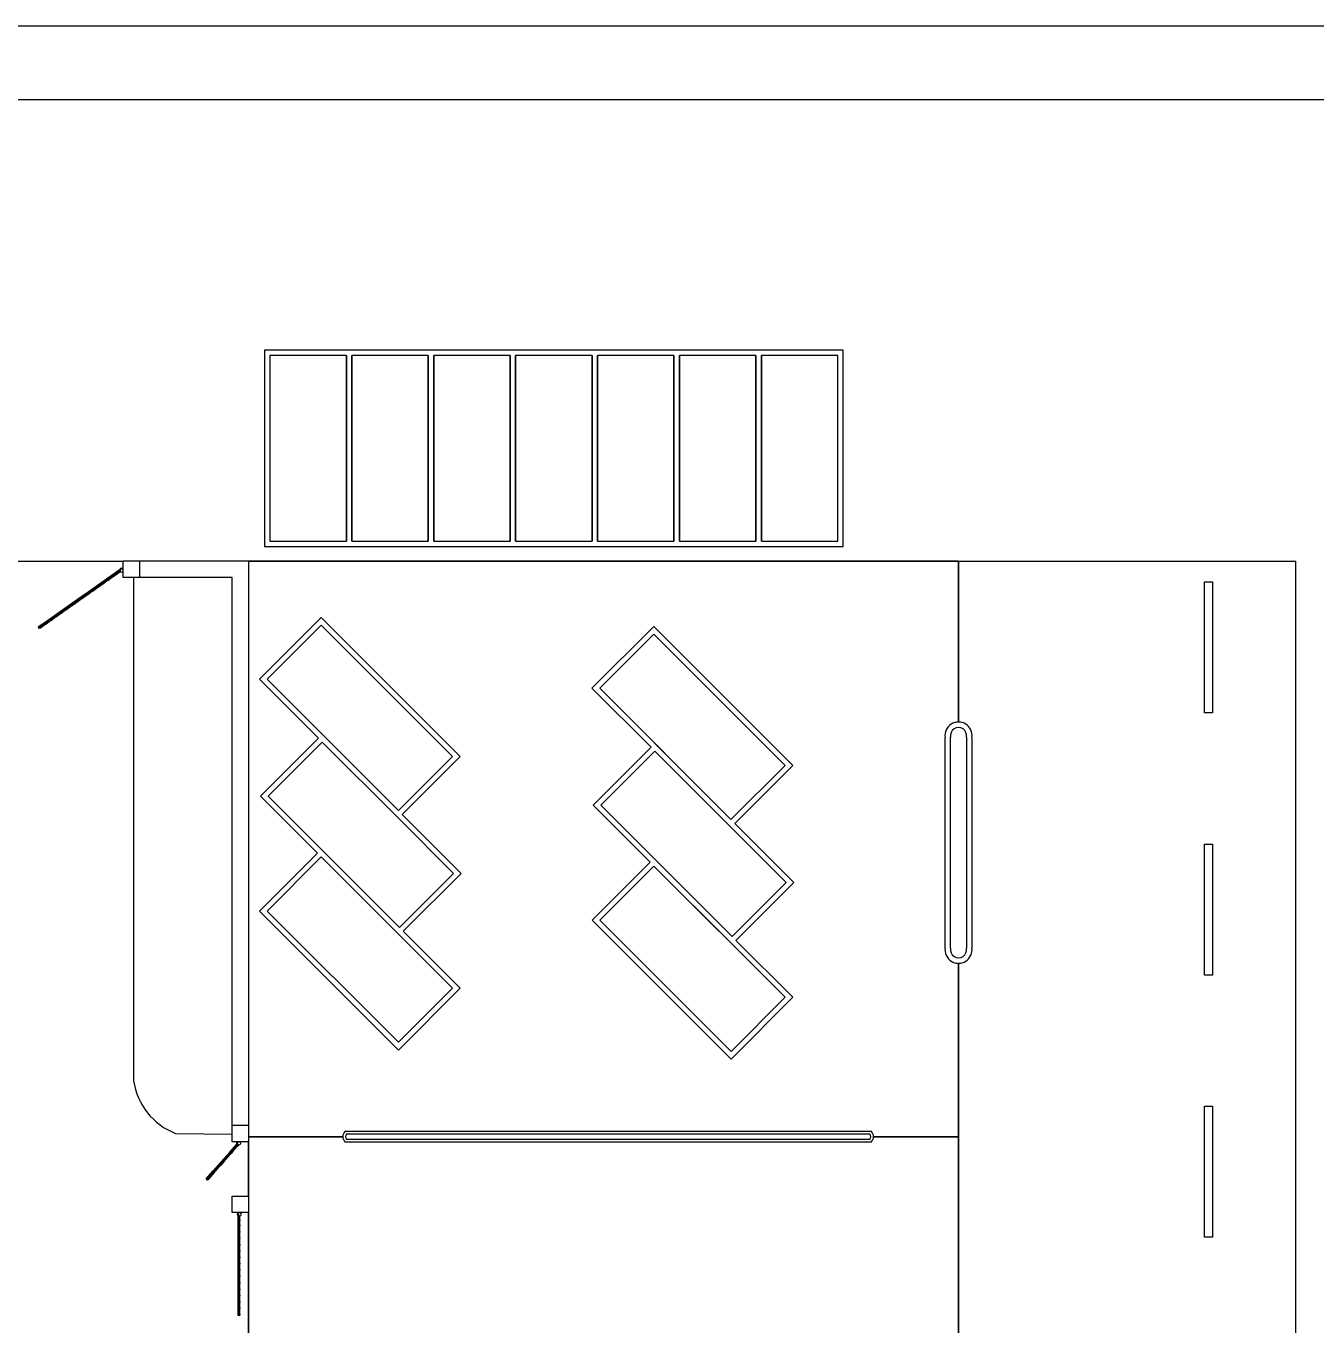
# Model space of a CAD drawing. Header units: inches. Extents: x -6210 to 141093, y -2740 to 21225.
# Drawn here: x 100887 to 102305, y 8334 to 9762 of the extents above; entities that cross this region are included whole.
import ezdxf

# ---------------------------------------------------------------- set-up
doc = ezdxf.new("R2010")
doc.units = ezdxf.units.IN
doc.header["$LTSCALE"] = 100
doc.header["$MEASUREMENT"] = 0
for name, color, linetype in [('car area', 53, 'Continuous'), ('SEAL', 5, 'Continuous'), ('walls', 1, 'Continuous')]:
    doc.layers.add(name, color=color, linetype=linetype)

msp = doc.modelspace()

# ---------------------------------------------------------------- linework, layer by layer
at = {"layer": 'car area'}
for p, q in [((100873.93703, 9173.4679), (100993.93703, 9173.4679)), ((100989.84886, 9163.71369), (100978.39697, 9155.66049)), ((100990.42409, 9162.8957), (100989.84886, 9163.71369)), ((101911.41972, 9173.4679), (100993.93703, 9173.4679)), ((100993.93703, 9155.48764), (100993.93703, 9173.42351)), ((101011.93703, 9173.42315), (101011.93703, 9155.48764)), ((101131.93703, 9173.42073), (101131.93703, 8553.62792)), ((101131.93703, 9173.42073), (101911.97266, 9173.42073)), ((101911.97266, 9173.42073), (101911.97266, 8996.74318)), ((101911.97266, 9173.42073), (102282.54673, 9173.42073)), ((101911.9915, 8996.74318), (101911.9915, 9173.42073)), ((102282.54673, 6773.46781), (102282.54673, 9173.42073)), ((100978.39697, 9155.66049), (100966.94508, 9147.60728)), ((100975.70959, 9152.54816), (100970.80164, 9149.09679)), ((100971.37687, 9148.27879), (100976.28482, 9151.73017)), ((100975.47317, 9152.01515), (100976.29116, 9152.59038)), ((100975.47317, 9152.01515), (100975.64573, 9151.76975)), ((100976.46373, 9152.34498), (100975.64573, 9151.76975)), ((100975.70959, 9152.54816), (100976.52759, 9153.12339)), ((100975.70959, 9152.54816), (100975.88216, 9152.30276)), ((100976.05473, 9152.05737), (100976.28482, 9151.73017)), ((100977.10281, 9152.3054), (100976.28482, 9151.73017)), ((100976.29116, 9152.59038), (100977.10915, 9153.16561)), ((100976.29116, 9152.59038), (100976.46373, 9152.34498)), ((100977.28172, 9152.92021), (100976.46373, 9152.34498)), ((100978.98156, 9154.84908), (100976.52759, 9153.12339)), ((100976.52759, 9153.12339), (100976.70015, 9152.87799)), ((100976.87272, 9152.63259), (100977.10281, 9152.3054)), ((100977.10281, 9152.3054), (100979.55679, 9154.03108)), ((100977.10915, 9153.16561), (100977.28172, 9152.92021)), ((100978.9722, 9154.84249), (100978.39697, 9155.66049)), ((100978.39697, 9155.66049), (100978.9722, 9154.84249)), ((100981.43554, 9156.57476), (100978.98156, 9154.84908)), ((100979.55679, 9154.03108), (100978.98156, 9154.84908)), ((100978.98156, 9154.84908), (100979.55679, 9154.03108)), ((100979.55679, 9154.03108), (100982.01077, 9155.75677)), ((100981.19911, 9156.04175), (100982.0171, 9156.61698)), ((100981.19911, 9156.04175), (100981.37168, 9155.79635)), ((100982.18967, 9156.37158), (100981.37168, 9155.79635)), ((100981.43554, 9156.57476), (100982.25353, 9157.14999)), ((100981.43554, 9156.57476), (100981.60811, 9156.32937)), ((100981.78068, 9156.08397), (100982.01077, 9155.75677)), ((100982.82876, 9156.332), (100982.01077, 9155.75677)), ((100982.0171, 9156.61698), (100982.8351, 9157.19221)), ((100982.0171, 9156.61698), (100982.18967, 9156.37158)), ((100983.00767, 9156.94681), (100982.18967, 9156.37158)), ((100990.43346, 9162.90228), (100982.25353, 9157.14999)), ((100982.25353, 9157.14999), (100982.4261, 9156.9046)), ((100982.59867, 9156.6592), (100982.82876, 9156.332)), ((100982.82876, 9156.332), (100986.91872, 9159.20815)), ((100982.8351, 9157.19221), (100983.00767, 9156.94681)), ((100986.10707, 9159.49313), (100986.92506, 9160.06835)), ((100986.10707, 9159.49313), (100986.27964, 9159.24773)), ((100987.09763, 9159.82296), (100986.27964, 9159.24773)), ((100986.68863, 9159.53534), (100987.09129, 9158.96275)), ((100986.92506, 9160.06835), (100987.74305, 9160.64358)), ((100986.92506, 9160.06835), (100987.09763, 9159.82296)), ((100987.90928, 9159.53798), (100987.09129, 9158.96275)), ((100987.91562, 9160.39819), (100987.09763, 9159.82296)), ((100987.50662, 9160.11057), (100987.90928, 9159.53798)), ((100987.73672, 9159.78337), (100990.99932, 9162.07771)), ((100987.74305, 9160.64358), (100987.91562, 9160.39819)), ((100990.89258, 9162.24939), (100990.43346, 9162.90228)), ((101011.93703, 9155.48764), (100993.93703, 9155.48764)), ((101005.61329, 9155.48764), (101005.60983, 8602.49957)), ((101113.93703, 9155.48764), (101011.93703, 9155.48764)), ((101113.93703, 8553.62792), (101113.93703, 9155.48764)), ((102182.10603, 9150.64204), (102191.10603, 9150.64204)), ((102182.10603, 9006.64204), (102182.10603, 9150.64204)), ((102191.10603, 9150.64204), (102191.10603, 9006.64204)), ((100955.49318, 9139.55407), (100944.04129, 9131.50087)), ((100952.80581, 9136.44175), (100947.89785, 9132.99038)), ((100948.47308, 9132.17238), (100953.38103, 9135.62376)), ((100952.56938, 9135.90874), (100953.38737, 9136.48397)), ((100952.56938, 9135.90874), (100952.74195, 9135.66334)), ((100953.55994, 9136.23857), (100952.74195, 9135.66334)), ((100952.80581, 9136.44175), (100953.6238, 9137.01698)), ((100952.80581, 9136.44175), (100952.97837, 9136.19635)), ((100953.15094, 9135.95095), (100953.38103, 9135.62376)), ((100954.19903, 9136.19899), (100953.38103, 9135.62376)), ((100953.38737, 9136.48397), (100954.20536, 9137.0592)), ((100953.38737, 9136.48397), (100953.55994, 9136.23857)), ((100954.37793, 9136.8138), (100953.55994, 9136.23857)), ((100956.07777, 9138.74267), (100953.6238, 9137.01698)), ((100953.6238, 9137.01698), (100953.79637, 9136.77158)), ((100953.96894, 9136.52618), (100954.19903, 9136.19899)), ((100954.19903, 9136.19899), (100956.653, 9137.92467)), ((100954.20536, 9137.0592), (100954.37793, 9136.8138)), ((100966.94508, 9147.60728), (100955.49318, 9139.55407)), ((100955.49318, 9139.55407), (100956.06841, 9138.73608)), ((100956.06841, 9138.73608), (100955.49318, 9139.55407)), ((100958.53175, 9140.46835), (100956.07777, 9138.74267)), ((100956.07777, 9138.74267), (100956.653, 9137.92467)), ((100956.653, 9137.92467), (100956.07777, 9138.74267)), ((100956.653, 9137.92467), (100959.10698, 9139.65036)), ((100958.29532, 9139.93534), (100959.11332, 9140.51057)), ((100958.29532, 9139.93534), (100958.46789, 9139.68994)), ((100959.28589, 9140.26517), (100958.46789, 9139.68994)), ((100958.53175, 9140.46835), (100959.34974, 9141.04358)), ((100958.53175, 9140.46835), (100958.70432, 9140.22295)), ((100958.87689, 9139.97756), (100959.10698, 9139.65036)), ((100959.92497, 9140.22559), (100959.10698, 9139.65036)), ((100959.11332, 9140.51057), (100959.93131, 9141.0858)), ((100959.11332, 9140.51057), (100959.28589, 9140.26517)), ((100960.10388, 9140.8404), (100959.28589, 9140.26517)), ((100964.2577, 9144.49496), (100959.34974, 9141.04358)), ((100959.34974, 9141.04358), (100959.52231, 9140.79818)), ((100959.69488, 9140.55279), (100959.92497, 9140.22559)), ((100959.92497, 9140.22559), (100964.83293, 9143.67696)), ((100959.93131, 9141.0858), (100960.10388, 9140.8404)), ((100964.02127, 9143.96194), (100964.83926, 9144.53717)), ((100964.02127, 9143.96194), (100964.19384, 9143.71655)), ((100965.01183, 9144.29177), (100964.19384, 9143.71655)), ((100964.2577, 9144.49496), (100965.07569, 9145.07018)), ((100964.2577, 9144.49496), (100964.43027, 9144.24956)), ((100964.60284, 9144.00416), (100964.83293, 9143.67696)), ((100965.65092, 9144.25219), (100964.83293, 9143.67696)), ((100964.83926, 9144.53717), (100965.65726, 9145.1124)), ((100964.83926, 9144.53717), (100965.01183, 9144.29177)), ((100965.82983, 9144.867), (100965.01183, 9144.29177)), ((100967.52967, 9146.79587), (100965.07569, 9145.07018)), ((100965.07569, 9145.07018), (100965.24826, 9144.82479)), ((100965.42083, 9144.57939), (100965.65092, 9144.25219)), ((100965.65092, 9144.25219), (100968.1049, 9145.97788)), ((100965.65726, 9145.1124), (100965.82983, 9144.867)), ((100966.94508, 9147.60728), (100967.52031, 9146.78929)), ((100967.52031, 9146.78929), (100966.94508, 9147.60728)), ((100969.98365, 9148.52156), (100967.52967, 9146.79587)), ((100967.52967, 9146.79587), (100968.1049, 9145.97788)), ((100968.1049, 9145.97788), (100967.52967, 9146.79587)), ((100968.1049, 9145.97788), (100970.55888, 9147.70357)), ((100969.74722, 9147.98855), (100970.56521, 9148.56377)), ((100969.74722, 9147.98855), (100969.91979, 9147.74315)), ((100970.73778, 9148.31838), (100969.91979, 9147.74315)), ((100969.98365, 9148.52156), (100970.80164, 9149.09679)), ((100969.98365, 9148.52156), (100970.15621, 9148.27616)), ((100970.32878, 9148.03076), (100970.55888, 9147.70357)), ((100971.37687, 9148.27879), (100970.55888, 9147.70357)), ((100970.56521, 9148.56377), (100971.3832, 9149.139)), ((100970.56521, 9148.56377), (100970.73778, 9148.31838)), ((100971.55577, 9148.89361), (100970.73778, 9148.31838)), ((100970.80164, 9149.09679), (100970.97421, 9148.85139)), ((100971.14678, 9148.60599), (100971.37687, 9148.27879)), ((100971.3832, 9149.139), (100971.55577, 9148.89361)), ((100932.5894, 9123.44766), (100921.1375, 9115.39446)), ((100929.90202, 9120.33534), (100930.72001, 9120.91057)), ((100930.48358, 9120.37755), (100931.30157, 9120.95278)), ((100933.17399, 9122.63625), (100930.72001, 9120.91057)), ((100930.72001, 9120.91057), (100930.89258, 9120.66517)), ((100931.29524, 9120.09257), (100933.74922, 9121.81826)), ((100931.30157, 9120.95278), (100931.47414, 9120.70739)), ((100944.04129, 9131.50087), (100932.5894, 9123.44766)), ((100932.5894, 9123.44766), (100933.16462, 9122.62967)), ((100933.16462, 9122.62967), (100932.5894, 9123.44766)), ((100935.62796, 9124.36194), (100933.17399, 9122.63625)), ((100933.17399, 9122.63625), (100933.74922, 9121.81826)), ((100933.74922, 9121.81826), (100933.17399, 9122.63625)), ((100933.74922, 9121.81826), (100936.20319, 9123.54395)), ((100935.39154, 9123.82893), (100936.20953, 9124.40416)), ((100935.39154, 9123.82893), (100935.56411, 9123.58353)), ((100936.3821, 9124.15876), (100935.56411, 9123.58353)), ((100935.62796, 9124.36194), (100936.44596, 9124.93717)), ((100935.62796, 9124.36194), (100935.80053, 9124.11654)), ((100935.9731, 9123.87114), (100936.20319, 9123.54395)), ((100937.02119, 9124.11918), (100936.20319, 9123.54395)), ((100936.20953, 9124.40416), (100937.02752, 9124.97939)), ((100936.20953, 9124.40416), (100936.3821, 9124.15876)), ((100937.20009, 9124.73399), (100936.3821, 9124.15876)), ((100941.35391, 9128.38854), (100936.44596, 9124.93717)), ((100936.44596, 9124.93717), (100936.61853, 9124.69177)), ((100936.79109, 9124.44637), (100937.02119, 9124.11918)), ((100937.02119, 9124.11918), (100941.92914, 9127.57055)), ((100937.02752, 9124.97939), (100937.20009, 9124.73399)), ((100941.11748, 9127.85553), (100941.93548, 9128.43076)), ((100941.11748, 9127.85553), (100941.29005, 9127.61013)), ((100942.10804, 9128.18536), (100941.29005, 9127.61013)), ((100941.35391, 9128.38854), (100942.1719, 9128.96377)), ((100941.35391, 9128.38854), (100941.52648, 9128.14315)), ((100941.69905, 9127.89775), (100941.92914, 9127.57055)), ((100942.74713, 9128.14578), (100941.92914, 9127.57055)), ((100941.93548, 9128.43076), (100942.75347, 9129.00599)), ((100941.93548, 9128.43076), (100942.10804, 9128.18536)), ((100942.92604, 9128.76059), (100942.10804, 9128.18536)), ((100944.62588, 9130.68946), (100942.1719, 9128.96377)), ((100942.1719, 9128.96377), (100942.34447, 9128.71837)), ((100942.51704, 9128.47298), (100942.74713, 9128.14578)), ((100942.74713, 9128.14578), (100945.20111, 9129.87147)), ((100942.75347, 9129.00599), (100942.92604, 9128.76059)), ((100944.04129, 9131.50087), (100944.61652, 9130.68288)), ((100944.61652, 9130.68288), (100944.04129, 9131.50087)), ((100947.07986, 9132.41515), (100944.62588, 9130.68946)), ((100944.62588, 9130.68946), (100945.20111, 9129.87147)), ((100945.20111, 9129.87147), (100944.62588, 9130.68946)), ((100945.20111, 9129.87147), (100947.65509, 9131.59715)), ((100946.84343, 9131.88213), (100947.66142, 9132.45736)), ((100946.84343, 9131.88213), (100947.016, 9131.63674)), ((100947.83399, 9132.21197), (100947.016, 9131.63674)), ((100947.07986, 9132.41515), (100947.89785, 9132.99038)), ((100947.07986, 9132.41515), (100947.25243, 9132.16975)), ((100947.425, 9131.92435), (100947.65509, 9131.59715)), ((100948.47308, 9132.17238), (100947.65509, 9131.59715)), ((100947.66142, 9132.45736), (100948.47942, 9133.03259)), ((100947.66142, 9132.45736), (100947.83399, 9132.21197)), ((100948.65198, 9132.78719), (100947.83399, 9132.21197)), ((100947.89785, 9132.99038), (100948.07042, 9132.74498)), ((100948.24299, 9132.49958), (100948.47308, 9132.17238)), ((100948.47942, 9133.03259), (100948.65198, 9132.78719)), ((100909.68561, 9107.34125), (100900.76543, 9101.0684)), ((100910.2702, 9106.52984), (100907.81622, 9104.80415)), ((100921.1375, 9115.39446), (100909.68561, 9107.34125)), ((100909.68561, 9107.34125), (100910.26084, 9106.52326)), ((100910.26084, 9106.52326), (100909.68561, 9107.34125)), ((100912.72418, 9108.25553), (100910.2702, 9106.52984)), ((100910.2702, 9106.52984), (100910.84543, 9105.71185)), ((100910.84543, 9105.71185), (100910.2702, 9106.52984)), ((100910.84543, 9105.71185), (100913.29941, 9107.43754)), ((100912.48775, 9107.72252), (100913.30574, 9108.29775)), ((100912.48775, 9107.72252), (100912.66032, 9107.47712)), ((100913.47831, 9108.05235), (100912.66032, 9107.47712)), ((100912.72418, 9108.25553), (100913.54217, 9108.83076)), ((100912.72418, 9108.25553), (100912.89675, 9108.01013)), ((100913.06931, 9107.76473), (100913.29941, 9107.43754)), ((100914.1174, 9108.01277), (100913.29941, 9107.43754)), ((100913.30574, 9108.29775), (100914.12373, 9108.87297)), ((100913.30574, 9108.29775), (100913.47831, 9108.05235)), ((100914.2963, 9108.62758), (100913.47831, 9108.05235)), ((100918.45012, 9112.28213), (100913.54217, 9108.83076)), ((100913.54217, 9108.83076), (100913.71474, 9108.58536)), ((100913.88731, 9108.33996), (100914.1174, 9108.01277)), ((100914.1174, 9108.01277), (100919.02535, 9111.46414)), ((100914.12373, 9108.87297), (100914.2963, 9108.62758)), ((100918.2137, 9111.74912), (100919.03169, 9112.32435)), ((100918.2137, 9111.74912), (100918.38626, 9111.50372)), ((100919.20426, 9112.07895), (100918.38626, 9111.50372)), ((100918.45012, 9112.28213), (100919.26812, 9112.85736)), ((100918.45012, 9112.28213), (100918.62269, 9112.03673)), ((100918.79526, 9111.79134), (100919.02535, 9111.46414)), ((100919.84334, 9112.03937), (100919.02535, 9111.46414)), ((100919.03169, 9112.32435), (100919.84968, 9112.89958)), ((100919.03169, 9112.32435), (100919.20426, 9112.07895)), ((100920.02225, 9112.65418), (100919.20426, 9112.07895)), ((100921.72209, 9114.58305), (100919.26812, 9112.85736)), ((100919.26812, 9112.85736), (100919.44068, 9112.61196)), ((100919.61325, 9112.36657), (100919.84334, 9112.03937)), ((100919.84334, 9112.03937), (100922.29732, 9113.76506)), ((100919.84968, 9112.89958), (100920.02225, 9112.65418)), ((100921.1375, 9115.39446), (100921.71273, 9114.57646)), ((100921.71273, 9114.57646), (100921.1375, 9115.39446)), ((100924.17607, 9116.30873), (100921.72209, 9114.58305)), ((100921.72209, 9114.58305), (100922.29732, 9113.76506)), ((100922.29732, 9113.76506), (100921.72209, 9114.58305)), ((100922.29732, 9113.76506), (100924.7513, 9115.49074)), ((100923.93964, 9115.77572), (100924.75764, 9116.35095)), ((100923.93964, 9115.77572), (100924.11221, 9115.53032)), ((100924.9302, 9116.10555), (100924.11221, 9115.53032)), ((100924.17607, 9116.30873), (100924.99406, 9116.88396)), ((100924.17607, 9116.30873), (100924.34864, 9116.06334)), ((100924.52121, 9115.81794), (100924.7513, 9115.49074)), ((100925.56929, 9116.06597), (100924.7513, 9115.49074)), ((100924.75764, 9116.35095), (100925.57563, 9116.92618)), ((100924.75764, 9116.35095), (100924.9302, 9116.10555)), ((100925.7482, 9116.68078), (100924.9302, 9116.10555)), ((100929.90202, 9120.33534), (100924.99406, 9116.88396)), ((100924.99406, 9116.88396), (100925.16663, 9116.63857)), ((100925.3392, 9116.39317), (100925.56929, 9116.06597)), ((100925.56929, 9116.06597), (100930.47725, 9119.51734)), ((100925.57563, 9116.92618), (100925.7482, 9116.68078)), ((100929.66559, 9119.80233), (100930.48358, 9120.37755)), ((100929.66559, 9119.80233), (100929.83816, 9119.55693)), ((100930.65615, 9120.13216), (100929.83816, 9119.55693)), ((100929.90202, 9120.33534), (100930.07459, 9120.08994)), ((100930.24715, 9119.84454), (100930.47725, 9119.51734)), ((100931.29524, 9120.09257), (100930.47725, 9119.51734)), ((100930.48358, 9120.37755), (100930.65615, 9120.13216)), ((100931.47414, 9120.70739), (100930.65615, 9120.13216)), ((100931.06515, 9120.41977), (100931.29524, 9120.09257)), ((101143.72409, 9043.77715), (101211.60634, 9111.6594)), ((101211.60634, 9111.6594), (101364.34141, 8958.92433)), ((100900.76543, 9101.0684), (100900.69705, 9101.02031)), ((100900.69705, 9101.02031), (100901.27228, 9100.20232)), ((100900.76543, 9101.0684), (100901.34066, 9100.25041)), ((100901.03586, 9099.66931), (100901.85385, 9100.24454)), ((100901.03586, 9099.66931), (100901.20842, 9099.42391)), ((100902.02642, 9099.99914), (100901.20842, 9099.42391)), ((100901.27228, 9100.20232), (100902.09028, 9100.77755)), ((100901.27228, 9100.20232), (100901.44485, 9099.95692)), ((100901.61742, 9099.71153), (100901.84751, 9099.38433)), ((100902.6655, 9099.95956), (100901.84751, 9099.38433)), ((100901.85385, 9100.24454), (100902.67184, 9100.81977)), ((100901.85385, 9100.24454), (100902.02642, 9099.99914)), ((100902.84441, 9100.57437), (100902.02642, 9099.99914)), ((100906.99823, 9104.22893), (100902.09028, 9100.77755)), ((100902.09028, 9100.77755), (100902.26284, 9100.53215)), ((100902.43541, 9100.28676), (100902.6655, 9099.95956)), ((100902.6655, 9099.95956), (100907.57346, 9103.41093)), ((100902.67184, 9100.81977), (100902.84441, 9100.57437)), ((100906.7618, 9103.69591), (100907.57979, 9104.27114)), ((100906.7618, 9103.69591), (100906.93437, 9103.45052)), ((100907.75236, 9104.02574), (100906.93437, 9103.45052)), ((100906.99823, 9104.22893), (100907.81622, 9104.80415)), ((100906.99823, 9104.22893), (100907.1708, 9103.98353)), ((100907.34337, 9103.73813), (100907.57346, 9103.41093)), ((100908.39145, 9103.98616), (100907.57346, 9103.41093)), ((100907.57979, 9104.27114), (100908.39779, 9104.84637)), ((100907.57979, 9104.27114), (100907.75236, 9104.02574)), ((100908.57036, 9104.60097), (100907.75236, 9104.02574)), ((100907.81622, 9104.80415), (100907.98879, 9104.55876)), ((100908.16136, 9104.31336), (100908.39145, 9103.98616)), ((100908.39145, 9103.98616), (100910.84543, 9105.71185)), ((100908.39779, 9104.84637), (100908.57036, 9104.60097)), ((101152.20937, 9043.77715), (101211.60634, 9103.17412)), ((101211.60634, 9103.17412), (101355.85613, 8958.92433)), ((101509.23823, 9033.79794), (101577.12048, 9101.68019)), ((101517.72351, 9033.79794), (101577.12048, 9093.19491)), ((101577.12048, 9101.68019), (101729.85555, 8948.94513)), ((101577.12048, 9093.19491), (101721.37027, 8948.94513)), ((101208.59202, 8978.90922), (101143.72409, 9043.77715)), ((101296.45916, 8899.52736), (101152.20937, 9043.77715)), ((101574.10616, 8968.93001), (101509.23823, 9033.79794)), ((101661.9733, 8889.54816), (101517.72351, 9033.79794)), ((102191.10603, 9006.64204), (102182.10603, 9006.64204)), ((101144.95241, 8915.26961), (101208.59202, 8978.90922)), ((101897.26024, 8748.79451), (101897.26024, 8979.65446)), ((101903.26024, 8748.2905), (101903.26024, 8980.15847)), ((101920.70479, 8980.15847), (101920.70479, 8748.2905)), ((101926.70479, 8979.65446), (101926.70479, 8748.79451)), ((101153.43769, 8915.26961), (101212.83466, 8974.66658)), ((101296.45916, 8891.04208), (101212.83466, 8974.66658)), ((101510.46655, 8905.2904), (101574.10616, 8968.93001)), ((101518.95183, 8905.2904), (101578.3488, 8964.68737)), ((101578.3488, 8973.17265), (101661.9733, 8889.54816)), ((101661.9733, 8881.06288), (101578.3488, 8964.68737)), ((101578.3488, 8964.68737), (101722.59859, 8820.43759)), ((101355.85613, 8958.92433), (101296.45916, 8899.52736)), ((101364.34141, 8958.92433), (101300.7018, 8895.28472)), ((101721.37027, 8948.94513), (101661.9733, 8889.54816)), ((101729.85555, 8948.94513), (101666.21594, 8885.30552)), ((101207.52583, 8852.69619), (101144.95241, 8915.26961)), ((101297.68747, 8771.01982), (101153.43769, 8915.26961)), ((101300.7018, 8895.28472), (101365.56973, 8830.41679)), ((101573.03997, 8842.71698), (101510.46655, 8905.2904)), ((101663.20162, 8761.04062), (101518.95183, 8905.2904)), ((101296.45916, 8891.04208), (101357.08444, 8830.41679)), ((101666.21594, 8885.30552), (101731.08387, 8820.43759)), ((101143.88622, 8789.05658), (101207.52583, 8852.69619)), ((101211.76847, 8856.93883), (101297.68747, 8771.01982)), ((102182.10603, 8862.64204), (102191.10603, 8862.64204)), ((102182.10603, 8718.64204), (102182.10603, 8862.64204)), ((102191.10603, 8862.64204), (102191.10603, 8718.64204)), ((101152.3715, 8789.05658), (101211.76847, 8848.45355)), ((101297.68747, 8762.53454), (101211.76847, 8848.45355)), ((101211.76847, 8848.45355), (101356.01826, 8704.20376)), ((101509.40036, 8779.07737), (101573.03997, 8842.71698)), ((101517.88564, 8779.07737), (101577.28261, 8838.47434)), ((101663.20162, 8752.55534), (101577.28261, 8838.47434)), ((101577.28261, 8838.47434), (101721.5324, 8694.22456)), ((101357.08444, 8830.41679), (101297.68747, 8771.01982)), ((101365.56973, 8830.41679), (101301.93012, 8766.77718)), ((101722.59859, 8820.43759), (101663.20162, 8761.04062)), ((101731.08387, 8820.43759), (101667.44426, 8756.79798)), ((101296.62129, 8636.32151), (101143.88622, 8789.05658)), ((101296.62129, 8644.80679), (101152.3715, 8789.05658)), ((101662.13543, 8626.34231), (101509.40036, 8779.07737)), ((101662.13543, 8634.82759), (101517.88564, 8779.07737)), ((101301.93012, 8766.77718), (101364.50354, 8704.20376)), ((101667.44426, 8756.79798), (101730.01768, 8694.22456)), ((101911.97266, 8731.70578), (101911.97266, 8541.11342)), ((101911.9915, 7961.75635), (101911.9915, 8731.70578)), ((102191.10603, 8718.64204), (102182.10603, 8718.64204)), ((101364.50354, 8704.20376), (101296.62129, 8636.32151)), ((101356.01826, 8704.20376), (101296.62129, 8644.80679)), ((101730.01768, 8694.22456), (101662.13543, 8626.34231)), ((101721.5324, 8694.22456), (101662.13543, 8634.82759)), ((102182.10603, 8574.64204), (102191.10603, 8574.64204)), ((102182.10603, 8430.64204), (102182.10603, 8574.64204)), ((102191.10603, 8574.64204), (102191.10603, 8430.64204)), ((101113.93703, 8535.62792), (101113.93703, 8553.62792)), ((101113.93703, 8553.62792), (101131.93703, 8553.62792)), ((101131.93703, 8553.62792), (101131.93703, 8535.62792)), ((101051.6703, 8544.74373), (101113.93703, 8543.774)), ((101131.93703, 8535.62792), (101113.93703, 8535.62792)), ((101131.93403, 8475.62792), (101131.93403, 8535.62792)), ((101131.93403, 8535.62792), (101131.93403, 8475.62792)), ((101131.93703, 8541.11542), (101235.36091, 8541.11542)), ((101235.36091, 8541.11342), (101131.93703, 8541.11342)), ((101238.02978, 8547.12496), (101815.94265, 8547.11331)), ((101814.62406, 8538.11334), (101239.32711, 8538.12494)), ((101239.33539, 8544.11334), (101814.62419, 8544.11334)), ((101818.59867, 8541.11542), (101911.96596, 8541.11542)), ((101911.97266, 8541.11342), (101818.59867, 8541.11342)), ((101911.96596, 8541.11542), (101911.96596, 8209.11266)), ((101101.94161, 8513.5722), (101111.19325, 8524.07967)), ((101110.50931, 8521.33567), (101109.84847, 8520.58513)), ((101109.95373, 8521.15865), (101111.93622, 8523.41025)), ((101110.50931, 8521.33567), (101110.73447, 8521.13742)), ((101112.68676, 8522.74942), (101110.70426, 8520.49782)), ((101111.19325, 8524.07967), (101118.86545, 8532.79331)), ((101111.19325, 8524.07967), (101111.94379, 8523.41884)), ((101111.94379, 8523.41884), (101111.19325, 8524.07967)), ((101111.93622, 8523.41025), (101113.91872, 8525.66185)), ((101111.93622, 8523.41025), (101112.68676, 8522.74942)), ((101112.68676, 8522.74942), (101111.93622, 8523.41025)), ((101114.66925, 8525.00102), (101112.68676, 8522.74942)), ((101114.4743, 8525.83887), (101113.81346, 8525.08834)), ((101113.81346, 8525.08834), (101114.03862, 8524.89009)), ((101114.57955, 8526.41239), (101113.91872, 8525.66185)), ((101113.91872, 8525.66185), (101114.14388, 8525.46361)), ((101114.03862, 8524.89009), (101114.69946, 8525.64062)), ((101114.36904, 8525.26536), (101114.66925, 8525.00102)), ((101115.13513, 8526.58941), (101114.4743, 8525.83887)), ((101114.4743, 8525.83887), (101114.69946, 8525.64062)), ((101114.57955, 8526.41239), (101118.54454, 8530.91559)), ((101114.57955, 8526.41239), (101114.80471, 8526.21414)), ((101114.66925, 8525.00102), (101115.33009, 8525.75156)), ((101114.69946, 8525.64062), (101115.36029, 8526.39116)), ((101115.02987, 8526.01589), (101115.33009, 8525.75156)), ((101115.13513, 8526.58941), (101115.36029, 8526.39116)), ((101119.29508, 8530.25476), (101115.33009, 8525.75156)), ((101119.10012, 8531.09261), (101118.43929, 8530.34208)), ((101118.43929, 8530.34208), (101118.66445, 8530.14383)), ((101119.20537, 8531.66613), (101118.54454, 8530.91559)), ((101118.54454, 8530.91559), (101118.7697, 8530.71734)), ((101118.66445, 8530.14383), (101119.32528, 8530.89436)), ((101118.99486, 8530.51909), (101119.29508, 8530.25476)), ((101119.76095, 8531.84315), (101119.10012, 8531.09261)), ((101119.10012, 8531.09261), (101119.32528, 8530.89436)), ((101119.20537, 8531.66613), (101120.01248, 8532.5828)), ((101119.20537, 8531.66613), (101119.43053, 8531.46788)), ((101119.29508, 8530.25476), (101119.95591, 8531.0053)), ((101119.32528, 8530.89436), (101119.98611, 8531.6449)), ((101119.65569, 8531.26963), (101119.95591, 8531.0053)), ((101119.76095, 8531.84315), (101119.98611, 8531.6449)), ((101120.84185, 8532.0115), (101119.95591, 8531.0053)), ((101815.94241, 8535.11331), (101238.00437, 8535.12496)), ((101092.68997, 8503.06472), (101101.94161, 8513.5722)), ((101096.07626, 8505.39743), (101100.04125, 8509.90064)), ((101100.79179, 8509.23981), (101096.8268, 8504.7366)), ((101100.59683, 8510.07766), (101099.936, 8509.32712)), ((101099.936, 8509.32712), (101100.16116, 8509.12887)), ((101100.70209, 8510.65117), (101100.04125, 8509.90064)), ((101100.04125, 8509.90064), (101100.26641, 8509.70239)), ((101100.16116, 8509.12887), (101100.82199, 8509.87941)), ((101100.49157, 8509.50414), (101100.79179, 8509.23981)), ((101101.25766, 8510.82819), (101100.59683, 8510.07766)), ((101100.59683, 8510.07766), (101100.82199, 8509.87941)), ((101100.70209, 8510.65117), (101102.68458, 8512.90277)), ((101100.70209, 8510.65117), (101100.92725, 8510.45292)), ((101100.79179, 8509.23981), (101101.45262, 8509.99034)), ((101100.82199, 8509.87941), (101101.48282, 8510.62994)), ((101101.15241, 8510.25467), (101101.45262, 8509.99034)), ((101101.25766, 8510.82819), (101101.48282, 8510.62994)), ((101103.43511, 8512.24194), (101101.45262, 8509.99034)), ((101101.94161, 8513.5722), (101102.69214, 8512.91137)), ((101102.69214, 8512.91137), (101101.94161, 8513.5722)), ((101102.68458, 8512.90277), (101104.66708, 8515.15438)), ((101102.68458, 8512.90277), (101103.43511, 8512.24194)), ((101103.43511, 8512.24194), (101102.68458, 8512.90277)), ((101105.41761, 8514.49355), (101103.43511, 8512.24194)), ((101105.22265, 8515.33139), (101104.56182, 8514.58086)), ((101104.56182, 8514.58086), (101104.78698, 8514.38261)), ((101105.32791, 8515.90491), (101104.66708, 8515.15438)), ((101104.66708, 8515.15438), (101104.89224, 8514.95613)), ((101104.78698, 8514.38261), (101105.44781, 8515.13314)), ((101105.1174, 8514.75788), (101105.41761, 8514.49355)), ((101105.88348, 8516.08193), (101105.22265, 8515.33139)), ((101105.22265, 8515.33139), (101105.44781, 8515.13314)), ((101105.32791, 8515.90491), (101109.2929, 8520.40812)), ((101105.32791, 8515.90491), (101105.55307, 8515.70666)), ((101105.41761, 8514.49355), (101106.07844, 8515.24408)), ((101105.44781, 8515.13314), (101106.10864, 8515.88368)), ((101105.77823, 8515.50841), (101106.07844, 8515.24408)), ((101105.88348, 8516.08193), (101106.10864, 8515.88368)), ((101110.04343, 8519.74728), (101106.07844, 8515.24408)), ((101109.84847, 8520.58513), (101109.18764, 8519.8346)), ((101109.18764, 8519.8346), (101109.4128, 8519.63635)), ((101109.95373, 8521.15865), (101109.2929, 8520.40812)), ((101109.2929, 8520.40812), (101109.51806, 8520.20987)), ((101109.4128, 8519.63635), (101110.07363, 8520.38688)), ((101109.74322, 8520.01162), (101110.04343, 8519.74728)), ((101109.84847, 8520.58513), (101110.07363, 8520.38688)), ((101109.95373, 8521.15865), (101110.17889, 8520.9604)), ((101110.04343, 8519.74728), (101110.70426, 8520.49782)), ((101110.07363, 8520.38688), (101110.73447, 8521.13742)), ((101110.40405, 8520.76215), (101110.70426, 8520.49782)), ((101085.41325, 8494.80025), (101092.68997, 8503.06472)), ((101086.16379, 8494.13942), (101085.41325, 8494.80025)), ((101086.71936, 8494.31644), (101086.05853, 8493.5659)), ((101086.05853, 8493.5659), (101086.28369, 8493.36766)), ((101086.82462, 8494.88996), (101086.16379, 8494.13942)), ((101086.16379, 8494.13942), (101086.38895, 8493.94117)), ((101086.28369, 8493.36766), (101086.94452, 8494.11819)), ((101086.61411, 8493.74292), (101086.91432, 8493.47859)), ((101087.3802, 8495.06697), (101086.71936, 8494.31644)), ((101086.71936, 8494.31644), (101086.94452, 8494.11819)), ((101086.82462, 8494.88996), (101090.78961, 8499.39316)), ((101086.82462, 8494.88996), (101087.04978, 8494.69171)), ((101086.91432, 8493.47859), (101087.57515, 8494.22912)), ((101086.94452, 8494.11819), (101087.60536, 8494.86872)), ((101087.27494, 8494.49346), (101087.57515, 8494.22912)), ((101087.3802, 8495.06697), (101087.60536, 8494.86872)), ((101091.54014, 8498.73233), (101087.57515, 8494.22912)), ((101091.34519, 8499.57018), (101090.68435, 8498.81964)), ((101090.68435, 8498.81964), (101090.90951, 8498.62139)), ((101091.45044, 8500.14369), (101090.78961, 8499.39316)), ((101090.78961, 8499.39316), (101091.01477, 8499.19491)), ((101090.90951, 8498.62139), (101091.57035, 8499.37193)), ((101091.23993, 8498.99666), (101091.54014, 8498.73233)), ((101092.00602, 8500.32071), (101091.34519, 8499.57018)), ((101091.34519, 8499.57018), (101091.57035, 8499.37193)), ((101091.45044, 8500.14369), (101093.43294, 8502.3953)), ((101091.45044, 8500.14369), (101091.6756, 8499.94544)), ((101091.54014, 8498.73233), (101092.20098, 8499.48286)), ((101091.57035, 8499.37193), (101092.23118, 8500.12246)), ((101091.90076, 8499.7472), (101092.20098, 8499.48286)), ((101092.00602, 8500.32071), (101092.23118, 8500.12246)), ((101094.18347, 8501.73447), (101092.20098, 8499.48286)), ((101092.68997, 8503.06472), (101093.4405, 8502.40389)), ((101093.4405, 8502.40389), (101092.68997, 8503.06472)), ((101093.43294, 8502.3953), (101095.41543, 8504.6469)), ((101093.43294, 8502.3953), (101094.18347, 8501.73447)), ((101094.18347, 8501.73447), (101093.43294, 8502.3953)), ((101096.16597, 8503.98607), (101094.18347, 8501.73447)), ((101095.97101, 8504.82392), (101095.31018, 8504.07338)), ((101095.31018, 8504.07338), (101095.53534, 8503.87513)), ((101096.07626, 8505.39743), (101095.41543, 8504.6469)), ((101095.41543, 8504.6469), (101095.64059, 8504.44865)), ((101095.53534, 8503.87513), (101096.19617, 8504.62567)), ((101095.86575, 8504.2504), (101096.16597, 8503.98607)), ((101096.63184, 8505.57445), (101095.97101, 8504.82392)), ((101095.97101, 8504.82392), (101096.19617, 8504.62567)), ((101096.07626, 8505.39743), (101096.30142, 8505.19918)), ((101096.16597, 8503.98607), (101096.8268, 8504.7366)), ((101096.19617, 8504.62567), (101096.857, 8505.3762)), ((101096.52658, 8505.00093), (101096.8268, 8504.7366)), ((101096.63184, 8505.57445), (101096.857, 8505.3762)), ((101113.93703, 8475.62792), (101131.93703, 8475.62792)), ((101113.93703, 8457.62792), (101113.93703, 8475.62792)), ((101131.93703, 8475.62792), (101131.93703, 8457.62792)), ((101131.93703, 8457.62792), (101113.93703, 8457.62792)), ((101120.20555, 8454.06887), (101120.20555, 8440.06887)), ((101121.20555, 8454.06887), (101120.20555, 8454.06887)), ((101121.20555, 8454.08031), (101121.20555, 8450.08031)), ((101122.00371, 8454.08031), (101121.20555, 8454.08031)), ((101121.20555, 8449.08031), (101121.20555, 8450.08031)), ((101121.20555, 8450.08031), (101121.50555, 8450.08031)), ((101121.50555, 8449.58031), (101121.50555, 8450.58031)), ((101121.50555, 8450.58031), (101121.80555, 8450.58031)), ((101121.80555, 8450.58031), (101121.80555, 8449.58031)), ((101121.80555, 8450.08031), (101122.20555, 8450.08031)), ((101122.20555, 8450.08031), (101122.20555, 8454.06887)), ((101122.20555, 8450.08031), (101122.20555, 8449.08031)), ((101131.93403, 8214.62792), (101131.93403, 8457.62792)), ((101131.93403, 8457.62792), (101131.93403, 8214.62792)), ((101120.20555, 8440.06887), (101120.20555, 8426.06887)), ((101121.20555, 8440.06887), (101120.20555, 8440.06887)), ((101120.20555, 8440.06887), (101121.20555, 8440.06887)), ((101121.20555, 8449.08031), (101121.50555, 8449.08031)), ((101121.20555, 8449.08031), (101121.20555, 8444.08031)), ((101121.20555, 8443.08031), (101121.20555, 8444.08031)), ((101121.20555, 8444.08031), (101121.50555, 8444.08031)), ((101121.20555, 8443.08031), (101121.50555, 8443.08031)), ((101121.20555, 8443.08031), (101121.20555, 8440.08031)), ((101121.20555, 8440.08031), (101121.20555, 8437.08031)), ((101122.20555, 8440.08031), (101121.20555, 8440.08031)), ((101121.20555, 8440.08031), (101122.20555, 8440.08031)), ((101121.20555, 8436.08031), (101121.20555, 8437.08031)), ((101121.20555, 8437.08031), (101121.50555, 8437.08031)), ((101121.20555, 8436.08031), (101121.50555, 8436.08031)), ((101121.20555, 8436.08031), (101121.20555, 8430.08031)), ((101121.50555, 8448.58031), (101121.50555, 8449.58031)), ((101121.50555, 8449.58031), (101121.80555, 8449.58031)), ((101121.50555, 8448.58031), (101121.80555, 8448.58031)), ((101121.50555, 8443.58031), (101121.50555, 8444.58031)), ((101121.50555, 8444.58031), (101121.80555, 8444.58031)), ((101121.50555, 8442.58031), (101121.50555, 8443.58031)), ((101121.50555, 8443.58031), (101121.80555, 8443.58031)), ((101121.50555, 8442.58031), (101121.80555, 8442.58031)), ((101121.50555, 8436.58031), (101121.50555, 8437.58031)), ((101121.50555, 8437.58031), (101121.80555, 8437.58031)), ((101121.50555, 8435.58031), (101121.50555, 8436.58031)), ((101121.50555, 8436.58031), (101121.80555, 8436.58031)), ((101121.80555, 8449.58031), (101121.80555, 8448.58031)), ((101121.80555, 8449.08031), (101122.20555, 8449.08031)), ((101121.80555, 8444.58031), (101121.80555, 8443.58031)), ((101121.80555, 8444.08031), (101122.20555, 8444.08031)), ((101121.80555, 8443.58031), (101121.80555, 8442.58031)), ((101121.80555, 8443.08031), (101122.20555, 8443.08031)), ((101121.80555, 8437.58031), (101121.80555, 8436.58031)), ((101121.80555, 8437.08031), (101122.20555, 8437.08031)), ((101121.80555, 8436.58031), (101121.80555, 8435.58031)), ((101121.80555, 8436.08031), (101122.20555, 8436.08031)), ((101122.20555, 8444.08031), (101122.20555, 8449.08031)), ((101122.20555, 8444.08031), (101122.20555, 8443.08031)), ((101122.20555, 8440.08031), (101122.20555, 8443.08031)), ((101122.20555, 8437.08031), (101122.20555, 8440.08031)), ((101122.20555, 8437.08031), (101122.20555, 8436.08031)), ((101122.20555, 8430.08031), (101122.20555, 8436.08031)), ((101120.20555, 8426.06887), (101121.20555, 8426.06887)), ((101120.20555, 8426.06887), (101120.20555, 8412.06887)), ((101121.20555, 8426.06887), (101120.20555, 8426.06887)), ((101121.20555, 8429.08031), (101121.20555, 8430.08031)), ((101121.20555, 8430.08031), (101121.50555, 8430.08031)), ((101121.20555, 8429.08031), (101121.50555, 8429.08031)), ((101121.20555, 8429.08031), (101121.20555, 8426.08031)), ((101121.20555, 8426.08031), (101122.20555, 8426.08031)), ((101121.20555, 8426.08031), (101121.20555, 8423.08031)), ((101122.20555, 8426.08031), (101121.20555, 8426.08031)), ((101121.20555, 8422.08031), (101121.20555, 8423.08031)), ((101121.20555, 8423.08031), (101121.50555, 8423.08031)), ((101121.20555, 8422.08031), (101121.50555, 8422.08031)), ((101121.20555, 8422.08031), (101121.20555, 8416.08031)), ((101121.50555, 8435.58031), (101121.80555, 8435.58031)), ((101121.50555, 8429.58031), (101121.50555, 8430.58031)), ((101121.50555, 8430.58031), (101121.80555, 8430.58031)), ((101121.50555, 8428.58031), (101121.50555, 8429.58031)), ((101121.50555, 8429.58031), (101121.80555, 8429.58031)), ((101121.50555, 8428.58031), (101121.80555, 8428.58031)), ((101121.50555, 8422.58031), (101121.50555, 8423.58031)), ((101121.50555, 8423.58031), (101121.80555, 8423.58031)), ((101121.50555, 8421.58031), (101121.50555, 8422.58031)), ((101121.50555, 8422.58031), (101121.80555, 8422.58031)), ((101121.50555, 8421.58031), (101121.80555, 8421.58031)), ((101121.80555, 8430.58031), (101121.80555, 8429.58031)), ((101121.80555, 8430.08031), (101122.20555, 8430.08031)), ((101121.80555, 8429.58031), (101121.80555, 8428.58031)), ((101121.80555, 8429.08031), (101122.20555, 8429.08031)), ((101121.80555, 8423.58031), (101121.80555, 8422.58031)), ((101121.80555, 8423.08031), (101122.20555, 8423.08031)), ((101121.80555, 8422.58031), (101121.80555, 8421.58031)), ((101121.80555, 8422.08031), (101122.20555, 8422.08031)), ((101122.20555, 8430.08031), (101122.20555, 8429.08031)), ((101122.20555, 8426.08031), (101122.20555, 8429.08031)), ((101122.20555, 8423.08031), (101122.20555, 8426.08031)), ((101122.20555, 8423.08031), (101122.20555, 8422.08031)), ((101122.20555, 8416.08031), (101122.20555, 8422.08031)), ((102191.10603, 8430.64204), (102182.10603, 8430.64204)), ((101120.20555, 8412.06887), (101121.20555, 8412.06887)), ((101120.20555, 8412.06887), (101120.20555, 8398.06887)), ((101121.20555, 8412.06887), (101120.20555, 8412.06887)), ((101121.20555, 8415.08031), (101121.20555, 8416.08031)), ((101121.20555, 8416.08031), (101121.50555, 8416.08031)), ((101121.20555, 8415.08031), (101121.50555, 8415.08031)), ((101121.20555, 8415.08031), (101121.20555, 8412.08031)), ((101121.20555, 8412.08031), (101122.20555, 8412.08031)), ((101121.20555, 8412.08031), (101121.20555, 8409.08031)), ((101122.20555, 8412.08031), (101121.20555, 8412.08031)), ((101121.20555, 8408.08031), (101121.20555, 8409.08031)), ((101121.20555, 8409.08031), (101121.50555, 8409.08031)), ((101121.20555, 8408.08031), (101121.50555, 8408.08031)), ((101121.20555, 8408.08031), (101121.20555, 8402.08031)), ((101121.50555, 8415.58031), (101121.50555, 8416.58031)), ((101121.50555, 8416.58031), (101121.80555, 8416.58031)), ((101121.50555, 8414.58031), (101121.50555, 8415.58031)), ((101121.50555, 8415.58031), (101121.80555, 8415.58031)), ((101121.50555, 8414.58031), (101121.80555, 8414.58031)), ((101121.50555, 8408.58031), (101121.50555, 8409.58031)), ((101121.50555, 8409.58031), (101121.80555, 8409.58031)), ((101121.50555, 8407.58031), (101121.50555, 8408.58031)), ((101121.50555, 8408.58031), (101121.80555, 8408.58031)), ((101121.50555, 8407.58031), (101121.80555, 8407.58031)), ((101121.80555, 8416.58031), (101121.80555, 8415.58031)), ((101121.80555, 8416.08031), (101122.20555, 8416.08031)), ((101121.80555, 8415.58031), (101121.80555, 8414.58031)), ((101121.80555, 8415.08031), (101122.20555, 8415.08031)), ((101121.80555, 8409.58031), (101121.80555, 8408.58031)), ((101121.80555, 8409.08031), (101122.20555, 8409.08031)), ((101121.80555, 8408.58031), (101121.80555, 8407.58031)), ((101121.80555, 8408.08031), (101122.20555, 8408.08031)), ((101122.20555, 8416.08031), (101122.20555, 8415.08031)), ((101122.20555, 8412.08031), (101122.20555, 8415.08031)), ((101122.20555, 8409.08031), (101122.20555, 8412.08031)), ((101122.20555, 8409.08031), (101122.20555, 8408.08031)), ((101122.20555, 8402.08031), (101122.20555, 8408.08031)), ((101120.20555, 8398.06887), (101121.20555, 8398.06887)), ((101120.20555, 8398.06887), (101120.20555, 8384.06887)), ((101121.20555, 8398.06887), (101120.20555, 8398.06887)), ((101121.20555, 8401.08031), (101121.20555, 8402.08031)), ((101121.20555, 8402.08031), (101121.50555, 8402.08031)), ((101121.20555, 8401.08031), (101121.20555, 8398.08031)), ((101121.20555, 8401.08031), (101121.50555, 8401.08031)), ((101121.20555, 8398.08031), (101122.20555, 8398.08031)), ((101121.20555, 8398.08031), (101121.20555, 8395.08031)), ((101122.20555, 8398.08031), (101121.20555, 8398.08031)), ((101121.20555, 8394.08031), (101121.20555, 8395.08031)), ((101121.20555, 8395.08031), (101121.50555, 8395.08031)), ((101121.20555, 8394.08031), (101121.50555, 8394.08031)), ((101121.20555, 8394.08031), (101121.20555, 8388.08031)), ((101121.50555, 8401.58031), (101121.50555, 8402.58031)), ((101121.50555, 8402.58031), (101121.80555, 8402.58031)), ((101121.50555, 8400.58031), (101121.50555, 8401.58031)), ((101121.50555, 8401.58031), (101121.80555, 8401.58031)), ((101121.50555, 8400.58031), (101121.80555, 8400.58031)), ((101121.50555, 8394.58031), (101121.50555, 8395.58031)), ((101121.50555, 8395.58031), (101121.80555, 8395.58031)), ((101121.50555, 8393.58031), (101121.50555, 8394.58031)), ((101121.50555, 8394.58031), (101121.80555, 8394.58031)), ((101121.50555, 8393.58031), (101121.80555, 8393.58031)), ((101121.80555, 8402.58031), (101121.80555, 8401.58031)), ((101121.80555, 8402.08031), (101122.20555, 8402.08031)), ((101121.80555, 8401.58031), (101121.80555, 8400.58031)), ((101121.80555, 8401.08031), (101122.20555, 8401.08031)), ((101121.80555, 8395.58031), (101121.80555, 8394.58031)), ((101121.80555, 8395.08031), (101122.20555, 8395.08031)), ((101121.80555, 8394.58031), (101121.80555, 8393.58031)), ((101121.80555, 8394.08031), (101122.20555, 8394.08031)), ((101122.20555, 8402.08031), (101122.20555, 8401.08031)), ((101122.20555, 8398.08031), (101122.20555, 8401.08031)), ((101122.20555, 8395.08031), (101122.20555, 8398.08031)), ((101122.20555, 8395.08031), (101122.20555, 8394.08031)), ((101122.20555, 8388.08031), (101122.20555, 8394.08031)), ((101120.20555, 8384.06887), (101121.20555, 8384.06887)), ((101120.20555, 8384.06887), (101120.20555, 8370.06887)), ((101121.20555, 8384.06887), (101120.20555, 8384.06887)), ((101121.20555, 8387.08031), (101121.20555, 8388.08031)), ((101121.20555, 8388.08031), (101121.50555, 8388.08031)), ((101121.20555, 8387.08031), (101121.50555, 8387.08031)), ((101121.20555, 8387.08031), (101121.20555, 8384.08031)), ((101121.20555, 8384.08031), (101122.20555, 8384.08031)), ((101121.20555, 8384.08031), (101121.20555, 8381.08031)), ((101122.20555, 8384.08031), (101121.20555, 8384.08031)), ((101121.20555, 8380.08031), (101121.20555, 8381.08031)), ((101121.20555, 8381.08031), (101121.50555, 8381.08031)), ((101121.20555, 8380.08031), (101121.50555, 8380.08031)), ((101121.20555, 8380.08031), (101121.20555, 8374.08031)), ((101121.50555, 8387.58031), (101121.50555, 8388.58031)), ((101121.50555, 8388.58031), (101121.80555, 8388.58031)), ((101121.50555, 8386.58031), (101121.50555, 8387.58031)), ((101121.50555, 8387.58031), (101121.80555, 8387.58031)), ((101121.50555, 8386.58031), (101121.80555, 8386.58031)), ((101121.50555, 8380.58031), (101121.50555, 8381.58031)), ((101121.50555, 8381.58031), (101121.80555, 8381.58031)), ((101121.50555, 8379.58031), (101121.50555, 8380.58031)), ((101121.50555, 8380.58031), (101121.80555, 8380.58031)), ((101121.50555, 8379.58031), (101121.80555, 8379.58031)), ((101121.80555, 8388.58031), (101121.80555, 8387.58031)), ((101121.80555, 8388.08031), (101122.20555, 8388.08031)), ((101121.80555, 8387.58031), (101121.80555, 8386.58031)), ((101121.80555, 8387.08031), (101122.20555, 8387.08031)), ((101121.80555, 8381.58031), (101121.80555, 8380.58031)), ((101121.80555, 8381.08031), (101122.20555, 8381.08031)), ((101121.80555, 8380.58031), (101121.80555, 8379.58031)), ((101121.80555, 8380.08031), (101122.20555, 8380.08031)), ((101122.20555, 8388.08031), (101122.20555, 8387.08031)), ((101122.20555, 8384.08031), (101122.20555, 8387.08031)), ((101122.20555, 8381.08031), (101122.20555, 8384.08031)), ((101122.20555, 8381.08031), (101122.20555, 8380.08031)), ((101122.20555, 8374.08031), (101122.20555, 8380.08031)), ((101120.20555, 8370.06887), (101121.20555, 8370.06887)), ((101120.20555, 8370.06887), (101120.20555, 8356.06887)), ((101121.20555, 8370.06887), (101120.20555, 8370.06887)), ((101121.20555, 8373.08031), (101121.20555, 8374.08031)), ((101121.20555, 8374.08031), (101121.50555, 8374.08031)), ((101121.20555, 8373.08031), (101121.50555, 8373.08031)), ((101121.20555, 8373.08031), (101121.20555, 8370.08031)), ((101121.20555, 8370.08031), (101122.20555, 8370.08031)), ((101121.20555, 8370.08031), (101121.20555, 8367.08031)), ((101122.20555, 8370.08031), (101121.20555, 8370.08031)), ((101121.20555, 8366.08031), (101121.20555, 8367.08031)), ((101121.20555, 8367.08031), (101121.50555, 8367.08031)), ((101121.20555, 8366.08031), (101121.50555, 8366.08031)), ((101121.20555, 8366.08031), (101121.20555, 8360.08031)), ((101121.50555, 8373.58031), (101121.50555, 8374.58031)), ((101121.50555, 8374.58031), (101121.80555, 8374.58031)), ((101121.50555, 8372.58031), (101121.50555, 8373.58031)), ((101121.50555, 8373.58031), (101121.80555, 8373.58031)), ((101121.50555, 8372.58031), (101121.80555, 8372.58031)), ((101121.50555, 8366.58031), (101121.50555, 8367.58031)), ((101121.50555, 8367.58031), (101121.80555, 8367.58031)), ((101121.50555, 8365.58031), (101121.50555, 8366.58031)), ((101121.50555, 8366.58031), (101121.80555, 8366.58031)), ((101121.50555, 8365.58031), (101121.80555, 8365.58031)), ((101121.80555, 8374.58031), (101121.80555, 8373.58031)), ((101121.80555, 8374.08031), (101122.20555, 8374.08031)), ((101121.80555, 8373.58031), (101121.80555, 8372.58031)), ((101121.80555, 8373.08031), (101122.20555, 8373.08031)), ((101121.80555, 8367.58031), (101121.80555, 8366.58031)), ((101121.80555, 8367.08031), (101122.20555, 8367.08031)), ((101121.80555, 8366.58031), (101121.80555, 8365.58031)), ((101121.80555, 8366.08031), (101122.20555, 8366.08031)), ((101122.20555, 8374.08031), (101122.20555, 8373.08031)), ((101122.20555, 8370.08031), (101122.20555, 8373.08031)), ((101122.20555, 8367.08031), (101122.20555, 8370.08031)), ((101122.20555, 8367.08031), (101122.20555, 8366.08031)), ((101122.20555, 8360.08031), (101122.20555, 8366.08031)), ((101120.20555, 8356.06887), (101121.20555, 8356.06887)), ((101120.20555, 8356.06887), (101120.20555, 8345.16391)), ((101121.20555, 8356.06887), (101120.20555, 8356.06887)), ((101121.20555, 8359.08031), (101121.20555, 8360.08031)), ((101121.20555, 8360.08031), (101121.50555, 8360.08031)), ((101121.20555, 8359.08031), (101121.50555, 8359.08031)), ((101121.20555, 8359.08031), (101121.20555, 8356.08031)), ((101121.20555, 8356.08031), (101122.20555, 8356.08031)), ((101121.20555, 8356.08031), (101121.20555, 8353.08031)), ((101122.20555, 8356.08031), (101121.20555, 8356.08031)), ((101121.20555, 8352.08031), (101121.20555, 8353.08031)), ((101121.20555, 8353.08031), (101121.50555, 8353.08031)), ((101121.20555, 8352.08031), (101121.50555, 8352.08031)), ((101121.20555, 8352.08031), (101121.20555, 8346.08031)), ((101121.50555, 8359.58031), (101121.50555, 8360.58031)), ((101121.50555, 8360.58031), (101121.80555, 8360.58031)), ((101121.50555, 8358.58031), (101121.50555, 8359.58031)), ((101121.50555, 8359.58031), (101121.80555, 8359.58031)), ((101121.50555, 8358.58031), (101121.80555, 8358.58031)), ((101121.50555, 8352.58031), (101121.50555, 8353.58031)), ((101121.50555, 8353.58031), (101121.80555, 8353.58031)), ((101121.50555, 8351.58031), (101121.50555, 8352.58031)), ((101121.50555, 8352.58031), (101121.80555, 8352.58031)), ((101121.50555, 8351.58031), (101121.80555, 8351.58031)), ((101121.80555, 8360.58031), (101121.80555, 8359.58031)), ((101121.80555, 8360.08031), (101122.20555, 8360.08031)), ((101121.80555, 8359.58031), (101121.80555, 8358.58031)), ((101121.80555, 8359.08031), (101122.20555, 8359.08031)), ((101121.80555, 8353.58031), (101121.80555, 8352.58031)), ((101121.80555, 8353.08031), (101122.20555, 8353.08031)), ((101121.80555, 8352.58031), (101121.80555, 8351.58031)), ((101121.80555, 8352.08031), (101122.20555, 8352.08031)), ((101122.20555, 8360.08031), (101122.20555, 8359.08031)), ((101122.20555, 8356.08031), (101122.20555, 8359.08031)), ((101122.20555, 8353.08031), (101122.20555, 8356.08031)), ((101122.20555, 8353.08031), (101122.20555, 8352.08031)), ((101122.20555, 8346.08031), (101122.20555, 8352.08031)), ((101120.20555, 8345.16391), (101120.20555, 8345.08031)), ((101120.20555, 8345.16391), (101121.20555, 8345.16391)), ((101120.20555, 8345.08031), (101121.20555, 8345.08031)), ((101121.20555, 8345.08031), (101121.20555, 8346.08031)), ((101121.20555, 8346.08031), (101121.50555, 8346.08031)), ((101121.20555, 8345.08031), (101121.50555, 8345.08031)), ((101121.50555, 8345.58031), (101121.50555, 8346.58031)), ((101121.50555, 8346.58031), (101121.80555, 8346.58031)), ((101121.50555, 8344.58031), (101121.50555, 8345.58031)), ((101121.50555, 8345.58031), (101121.80555, 8345.58031)), ((101121.50555, 8344.58031), (101121.80555, 8344.58031)), ((101121.80555, 8346.58031), (101121.80555, 8345.58031)), ((101121.80555, 8346.08031), (101122.20555, 8346.08031)), ((101121.80555, 8345.58031), (101121.80555, 8344.58031)), ((101121.80555, 8345.08031), (101122.20555, 8345.08031)), ((101122.20555, 8346.08031), (101122.20555, 8345.08031))]:
    msp.add_line(p, q, dxfattribs=at)
for points in [[(101245.32852, 9405.43111), (101149.32852, 9405.43111), (101149.32852, 9189.43111), (101245.32852, 9189.43111)], [(101335.32852, 9405.43111), (101239.32852, 9405.43111)], [(101239.32852, 9399.43111), (101239.32852, 9195.43111)], [(101245.32852, 9195.43111), (101245.32852, 9399.43111)], [(101425.32852, 9405.43111), (101329.32852, 9405.43111)], [(101329.32852, 9399.43111), (101329.32852, 9195.43111)], [(101335.32852, 9195.43111), (101335.32852, 9399.43111)], [(101515.32852, 9405.43111), (101419.32852, 9405.43111)], [(101419.32852, 9399.43111), (101419.32852, 9195.43111)], [(101425.32852, 9195.43111), (101425.32852, 9399.43111)], [(101605.32852, 9405.43111), (101509.32852, 9405.43111)], [(101509.32852, 9399.43111), (101509.32852, 9195.43111)], [(101515.32852, 9195.43111), (101515.32852, 9399.43111)], [(101695.32852, 9405.43111), (101599.32852, 9405.43111)], [(101599.32852, 9399.43111), (101599.32852, 9195.43111)], [(101605.32852, 9195.43111), (101605.32852, 9399.43111)], [(101689.32852, 9189.43111), (101785.32852, 9189.43111), (101785.32852, 9405.43111), (101689.32852, 9405.43111)], [(101689.32852, 9399.43111), (101689.32852, 9195.43111)], [(101695.32852, 9195.43111), (101695.32852, 9399.43111)], [(101239.32852, 9189.43111), (101335.32852, 9189.43111)], [(101329.32852, 9189.43111), (101425.32852, 9189.43111)], [(101419.32852, 9189.43111), (101515.32852, 9189.43111)], [(101509.32852, 9189.43111), (101605.32852, 9189.43111)], [(101599.32852, 9189.43111), (101695.32852, 9189.43111)]]:
    msp.add_lwpolyline(points, dxfattribs=at)
for points in [[(101155.32852, 9399.43111), (101155.32852, 9195.43111), (101239.32852, 9195.43111), (101239.32852, 9399.43111)], [(101245.32852, 9399.43111), (101245.32852, 9195.43111), (101329.32852, 9195.43111), (101329.32852, 9399.43111)], [(101335.32852, 9399.43111), (101335.32852, 9195.43111), (101419.32852, 9195.43111), (101419.32852, 9399.43111)], [(101425.32852, 9399.43111), (101425.32852, 9195.43111), (101509.32852, 9195.43111), (101509.32852, 9399.43111)], [(101515.32852, 9399.43111), (101515.32852, 9195.43111), (101599.32852, 9195.43111), (101599.32852, 9399.43111)], [(101605.32852, 9399.43111), (101605.32852, 9195.43111), (101689.32852, 9195.43111), (101689.32852, 9399.43111)], [(101695.32852, 9399.43111), (101695.32852, 9195.43111), (101779.32852, 9195.43111), (101779.32852, 9399.43111)]]:
    msp.add_lwpolyline(points, close=True, dxfattribs=at)
msp.add_circle((101121.39878, 8533.70766), 1.78525, dxfattribs=at)
for centre, radius, start, end in [((100991.88442, 9163.92263), 1.78525, 18.85112542, 215.11567046), ((100992.45964, 9163.10463), 1.78525, 34.15229211, 305.11567046), ((100991.88442, 9163.92263), 1.78525, 221.60722196, 231.3802155), ((100992.45964, 9163.10463), 1.78525, 305.11567046, 325.84770789), ((101911.98251, 8981.85706), 14.88613, 351.49107519, 188.50892481), ((101911.98251, 8981.85706), 8.88613, 348.98004734, 191.01995266), ((101911.98251, 8746.59191), 14.88613, 171.49107519, 8.50892481), ((101911.98251, 8746.59191), 8.88613, 168.98004734, 11.01995266), ((101078.17624, 8613.12691), 73.34047, 188.33173447, 248.81321981), ((101243.46573, 8541.11342), 8.10482, 132.12153408, 227.63577571), ((101243.46573, 8541.11342), 5.10482, 144.00863161, 215.83297236), ((101810.49385, 8541.11342), 5.10482, 324.00632175, 35.99136839), ((101810.49385, 8541.11342), 8.10482, 312.24186308, 47.75582707), ((101120.39878, 8533.70766), 1.78525, 73.73545496, 243.34985127), ((101120.39878, 8533.70766), 1.78525, 283.13769755, 286.26454504), ((101121.20555, 8455.85412), 1.78525, 96.49155149, 270), ((101122.20555, 8455.85412), 1.78525, 96.49155149, 0), ((101121.20555, 8455.85412), 1.78525, 73.73545496, 83.50844851), ((101121.20555, 8455.85412), 1.78525, 276.49155149, 286.26454504), ((101122.20555, 8455.85412), 1.78525, 0, 83.50844851)]:
    msp.add_arc(centre, radius, start, end, dxfattribs=at)
at = {"layer": 'SEAL', "color": 1}
for points in [[(103111.71673, 9761.52009), (103111.71673, 6208.56928), (97819.70999, 6208.56928), (97819.70999, 9761.52009)], [(103030.96785, 9680.77121), (103030.96785, 6289.31816), (97900.45887, 6289.31816), (97900.45887, 9680.77121)]]:
    msp.add_lwpolyline(points, close=True, dxfattribs=at)
at = {"layer": 'walls', "linetype": 'Continuous', "lineweight": 0}
for p, q in [((100993.93703, 9173.4679), (100993.93703, 9173.42351)), ((100993.93703, 9173.42351), (101011.93703, 9173.42315)), ((101011.93703, 9173.42315), (101131.93703, 9173.42073))]:
    msp.add_line(p, q, dxfattribs=at)

doc.saveas('drawing.dxf')
